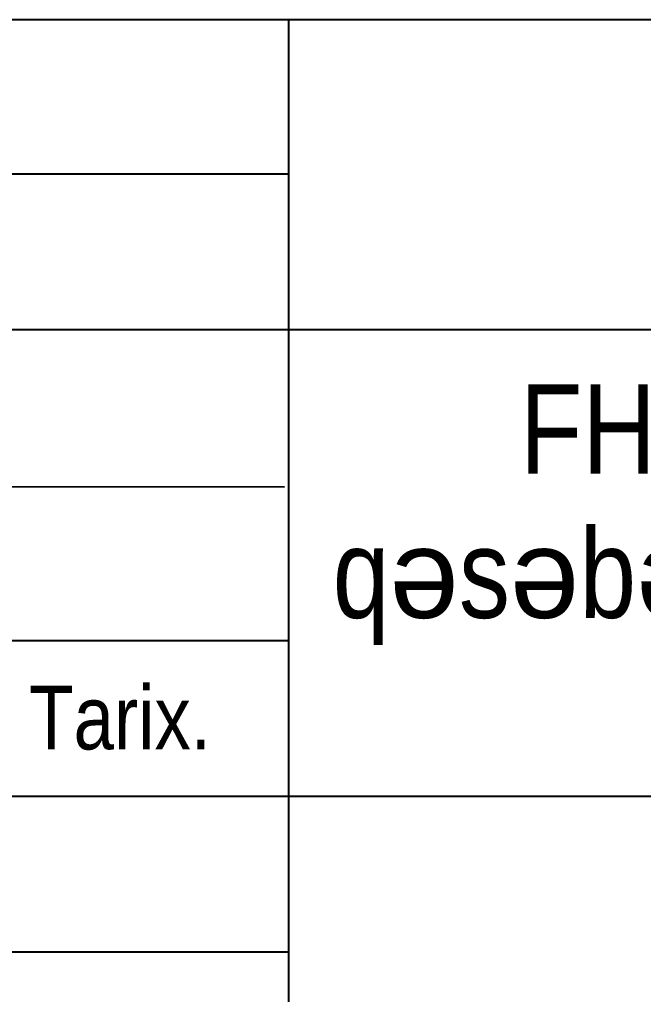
# Model space of a CAD drawing. Header units: millimetres. Extents: x 1067644 to 1117794, y -913136 to -692535.
# Drawn here: x 1103761 to 1105868, y -782231 to -778941 of the extents above; entities that cross this region are included whole.
import ezdxf

# ---------------------------------------------------------------- set-up
doc = ezdxf.new("R2010")
doc.units = ezdxf.units.MM
doc.layers.add('0_Ном._пера__7', color=7, linetype='Continuous', lineweight=60)
doc.styles.add('style6', font='ARIALN.TTF', dxfattribs={"height": 300})

# ---------------------------------------------------------------- blocks, each defined once
blk = doc.blocks.new('ntnntyht')
at = {"lineweight": 25, "ltscale": 15}
for p, q in [((1983715.1, -44360.7), (2003044.9, -44360.7)), ((1990506.7, -44360.9), (1990506.7, -50106.1)), ((1983723.2, -44879.2), (1990506.7, -44879.2)), ((1983723.2, -45401.6), (1990506.7, -45401.6)), ((1990506.7, -45401.6), (2003046.2, -45401.6)), ((1990494, -45931.4), (1983713.7, -45926.7)), ((1983723.2, -46446.5), (1990506.7, -46446.5)), ((1983723.2, -46968.9), (1990506.7, -46968.9)), ((1990506.7, -46968.9), (2003044.1, -46968.9)), ((1983723.2, -47491.3), (1990506.7, -47491.3))]:
    blk.add_line(p, q, dxfattribs=at)
at = {"lineweight": 5, "ltscale": 15}
for p, q in [((1989461.8, -44360.9), (1990506.7, -44360.9)), ((1990499.8, -44879.3), (1990499.8, -44879.3))]:
    blk.add_line(p, q, dxfattribs=at)
at = {"lineweight": 25, "insert": (1989635, -46598.5), "char_height": 213.61, "width": 6455.657, "attachment_point": 1, "style": 'style6'}
blk.add_mtext('Tarix.', dxfattribs=at)
at = {"layer": '0_Ном._пера__7', "linetype": 'Continuous', "insert": (1996773.8, -46265.7), "char_height": 300, "width": 13566.312, "attachment_point": 5, "line_spacing_factor": 0.967685, "style": 'style6'}
blk.add_mtext('{\\fArial Narrow|b0|i0|c238|p34;FHN-nin Dövl\\fArial|b0|i0|c238|p38;ə\\fArial Narrow|b0|i0|c238|p34;t Yanğın Mühafiz\\fArial|b0|i0|c238|p38;ə\\fArial Narrow|b0|i0|c238|p34; Xidm\\fArial|b0|i0|c238|p38;ə\\fArial Narrow|b0|i0|c238|p34;tinin} {\\fArial Narrow|b0|i0|c238|p34;Xocav\\fArial|b0|i0|c238|p38;ə\\fArial Narrow|b0|i0|c238|p34;nd rayonun Hadrut\\Pq\\fArial|b0|i0|c238|p38;ə\\fArial Narrow|b0|i0|c238|p34;s\\fArial|b0|i0|c238|p38;ə\\fArial Narrow|b0|i0|c238|p34;b\\fArial|b0|i0|c238|p38;ə\\fArial Narrow|b0|i0|c238|p34;sind\\fArial|b0|i0|c238|p38;ə\\fArial Narrow|b0|i0|c238|p34; Dövl\\fArial|b0|i0|c238|p38;ə\\fArial Narrow|b0|i0|c238|p34;t Yanğından Mühafiz\\fArial|b0|i0|c238|p38;ə\\fArial Narrow|b0|i0|c238|p34; Hiss\\fArial|b0|i0|c238|p38;ə\\fArial Narrow|b0|i0|c238|p34;sinin 4 çıxışlı Yanğınsöndürm\\fArial|b0|i0|c238|p38;ə\\fArial Narrow|b0|i0|c238|p34;\\P depo binasının} {\\fArial Narrow|b0|i0|c238|p34;tikintisi}.', dxfattribs=at)

msp = doc.modelspace()

# ---------------------------------------------------------------- block references
at = {"color": 3, "xscale": 1.004925508461463, "yscale": 1.004925508461463, "zscale": 1.004925508461463}
msp.add_blockref('ntnntyht', (-895641.897, -734361.285), dxfattribs=at)

doc.saveas('drawing.dxf')
